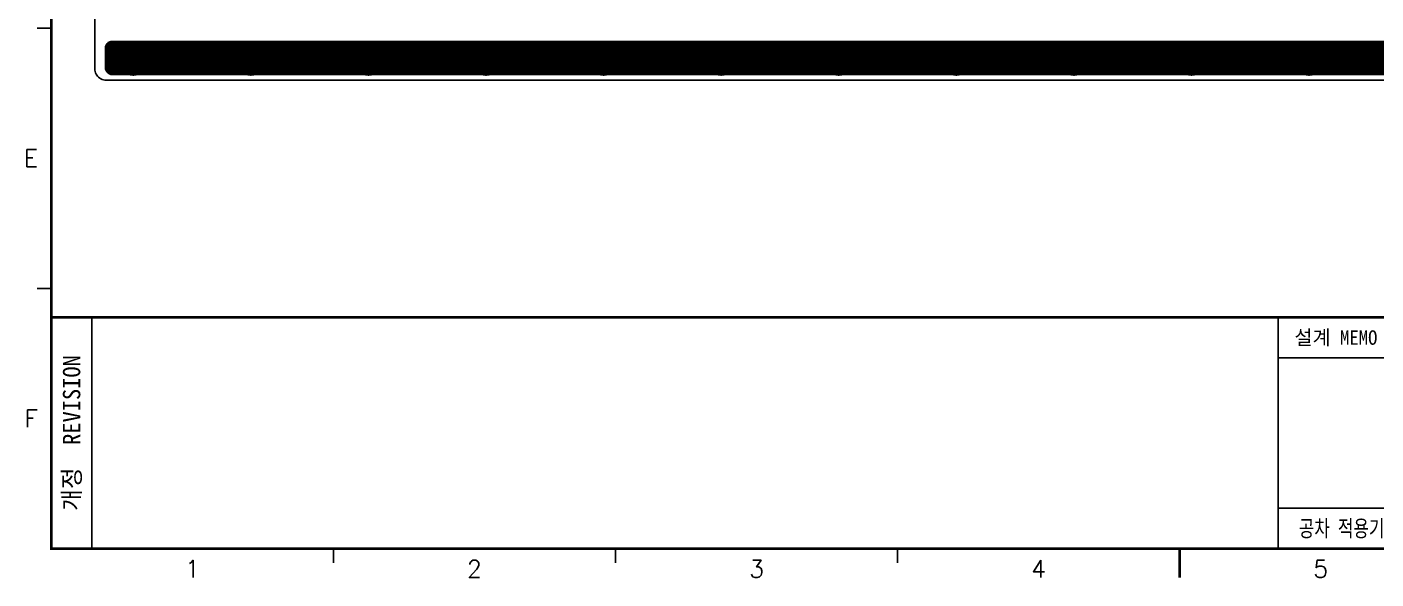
# Model space of a CAD drawing. Extents: x 295 to 953, y 10 to 290.
# Drawn here: x 487.8 to 720.9, y 9.8 to 105.2 of the extents above; entities that cross this region are included whole.
import ezdxf
from ezdxf.enums import TextEntityAlignment as Align

# ---------------------------------------------------------------- set-up
doc = ezdxf.new("R2010")
doc.units = 0
doc.header["$LTSCALE"] = 5
doc.header["$MEASUREMENT"] = 0
doc.layers.get('0').update_dxf_attribs({"linetype": 'CONTINUOUS', "lineweight": 25})
doc.layers.add('6', color=6, linetype='CONTINUOUS', lineweight=13)
for name, color, linetype in [('DV-ABPB-A4_TOP', 14, 'CONTINUOUS'), ('SHEET', 3, 'CONTINUOUS'), ('문자', 4, 'CONTINUOUS'), ('테두리', 3, 'CONTINUOUS')]:
    doc.layers.add(name, color=color, linetype=linetype)
doc.styles.get("Standard").update_dxf_attribs({"font": 'simplex.shx'})
doc.styles.add('굴림체', font='')
doc.styles.get('굴림체').set_extended_font_data('GulimChe')

# ---------------------------------------------------------------- blocks, each defined once
blk = doc.blocks.new('C')
at = {"layer": 'SHEET'}
for p, q in [((22, 55), (22, 15)), ((227, 55), (227, 15)), ((247, 48), (227, 48)), ((311, 22), (227, 22))]:
    blk.add_line(p, q, dxfattribs=at)
at = {"layer": '테두리'}
for points, const_width in [([(15, 285), (15, 15), (405, 15), (405, 285), (15, 285)], 0.5), ([(12.5, 105), (15, 105)], 0.3), ([(12.5, 60), (15, 60)], 0.3), ([(15, 55), (405, 55)], 0.5), ([(63.75, 12.5), (63.75, 15)], 0.3), ([(112.5, 12.5), (112.5, 15)], 0.3), ([(161.25, 12.5), (161.25, 15)], 0.3), ([(210, 10), (210, 15)], 0.5)]:
    blk.add_lwpolyline(points, dxfattribs=dict(at, const_width=const_width))
at = {"layer": '문자'}
for s, p in [('E', (11.5, 82.5)), ('F', (11.5, 37.5)), ('1', (39.38, 11.5)), ('2', (88.12, 11.5)), ('3', (136.88, 11.5)), ('4', (185.62, 11.5)), ('5', (234.38, 11.5))]:
    blk.add_text(s, height=3, dxfattribs=at).set_placement(p, align=Align.MIDDLE)
at = {"layer": '문자', "style": '굴림체'}
blk.add_text('설계 MEMO', height=2.5, dxfattribs=at).set_placement((237, 51.5), align=Align.MIDDLE_CENTER)
blk.add_text('개정  REVISION', height=3, rotation=90, dxfattribs=at).set_placement((18.5, 35), align=Align.MIDDLE_CENTER)
at = {"layer": '문자', "style": '굴림체', "width": 0.75}
blk.add_text('공차 적용기준 : WMS C 40201', height=2.85, dxfattribs=at).set_placement((249, 18.5), align=Align.MIDDLE_CENTER)

msp = doc.modelspace()

# ---------------------------------------------------------------- linework, layer by layer
msp.add_line((491.98, 15), (491.98, 15))
msp.add_line((491.98, 15), (491.98, 15))
at = {"color": 7, "const_width": 2.5}
for points in [[(504.89, 99.25, 1), (507.39, 99.25, 1)], [(525.21, 99.25, 1), (527.71, 99.25, 1)], [(545.53, 99.25, 1), (548.03, 99.25, 1)], [(565.85, 99.25, 1), (568.35, 99.25, 1)], [(586.17, 99.25, 1), (588.67, 99.25, 1)], [(606.49, 99.25, 1), (608.99, 99.25, 1)], [(626.81, 99.25, 1), (629.31, 99.25, 1)], [(647.13, 99.25, 1), (649.63, 99.25, 1)], [(667.45, 99.25, 1), (669.95, 99.25, 1)], [(687.77, 99.25, 1), (690.27, 99.25, 1)], [(708.09, 99.25, 1), (710.59, 99.25, 1)]]:
    msp.add_lwpolyline(points, format="xyb", close=True, dxfattribs=at)
at = {"layer": 'DV-ABPB-A4_TOP', "color": 7}
for p, q in [((499.48, 223), (499.48, 98)), ((502.26, 102.72), (501.81, 102.53)), ((541.36, 102.72), (502.26, 102.72)), ((871.94, 102.72), (541.36, 102.72)), ((501.55, 102.27), (501.36, 101.82)), ((501.36, 101.82), (501.36, 97.9)), ((501.36, 101.77), (872.83, 101.77)), ((501.36, 101.58), (872.83, 101.58)), ((501.36, 101.38), (872.83, 101.38)), ((501.36, 101.19), (872.83, 101.19)), ((501.36, 101), (872.83, 101)), ((501.36, 100.81), (872.83, 100.81)), ((501.36, 100.62), (872.83, 100.62)), ((501.36, 100.43), (872.83, 100.43)), ((501.42, 101.96), (872.78, 101.96)), ((501.49, 102.15), (872.7, 102.15)), ((501.81, 102.53), (501.55, 102.27)), ((501.61, 102.34), (872.58, 102.34)), ((501.8, 102.53), (872.39, 102.53)), ((499.49, 97.76), (499.48, 98)), ((501.36, 100.24), (872.83, 100.24)), ((501.36, 100.05), (872.83, 100.05)), ((501.36, 99.86), (872.83, 99.86)), ((501.36, 99.67), (872.83, 99.67)), ((501.36, 99.48), (872.83, 99.48)), ((501.36, 99.29), (872.83, 99.29)), ((501.36, 99.1), (872.83, 99.1)), ((501.36, 98.91), (872.83, 98.91)), ((501.36, 98.72), (872.83, 98.72)), ((501.36, 98.53), (872.83, 98.53)), ((501.36, 98.34), (872.83, 98.34)), ((501.36, 98.15), (872.83, 98.15)), ((501.36, 97.96), (872.83, 97.96)), ((851.58, 99.25), (506.14, 99.25)), ((499.54, 97.52), (499.49, 97.76)), ((499.61, 97.29), (499.54, 97.52)), ((499.71, 97.07), (499.61, 97.29)), ((499.83, 96.87), (499.71, 97.07)), ((499.98, 96.68), (499.83, 96.87)), ((500.15, 96.51), (499.98, 96.68)), ((500.34, 96.36), (500.15, 96.51)), ((500.55, 96.23), (500.34, 96.36)), ((500.77, 96.13), (500.55, 96.23)), ((501, 96.06), (500.77, 96.13)), ((501.24, 96.02), (501, 96.06)), ((501.48, 96), (501.24, 96.02)), ((501.36, 97.9), (501.55, 97.45)), ((501.42, 97.77), (872.78, 97.77)), ((501.48, 96), (871.62, 96)), ((501.49, 97.57), (872.7, 97.57)), ((501.55, 97.45), (501.81, 97.19)), ((501.61, 97.38), (872.58, 97.38)), ((501.8, 97.19), (872.39, 97.19)), ((501.81, 97.19), (502.26, 97)), ((502.26, 97), (871.94, 97)), ((502.26, 97), (522.31, 97)), ((522.31, 97), (871.94, 97))]:
    msp.add_line(p, q, dxfattribs=at)

# ---------------------------------------------------------------- block references
msp.add_blockref('C', (476.98, 0))

# ---------------------------------------------------------------- texts
at = {"layer": '6', "color": 4, "insert": (573.67, 73.54), "char_height": 3, "width": 36.962, "attachment_point": 4, "style": '굴림체'}
msp.add_mtext('{\\f굴림|b0|i0|c129;\\C7;', dxfattribs=at)

doc.saveas('drawing.dxf')
